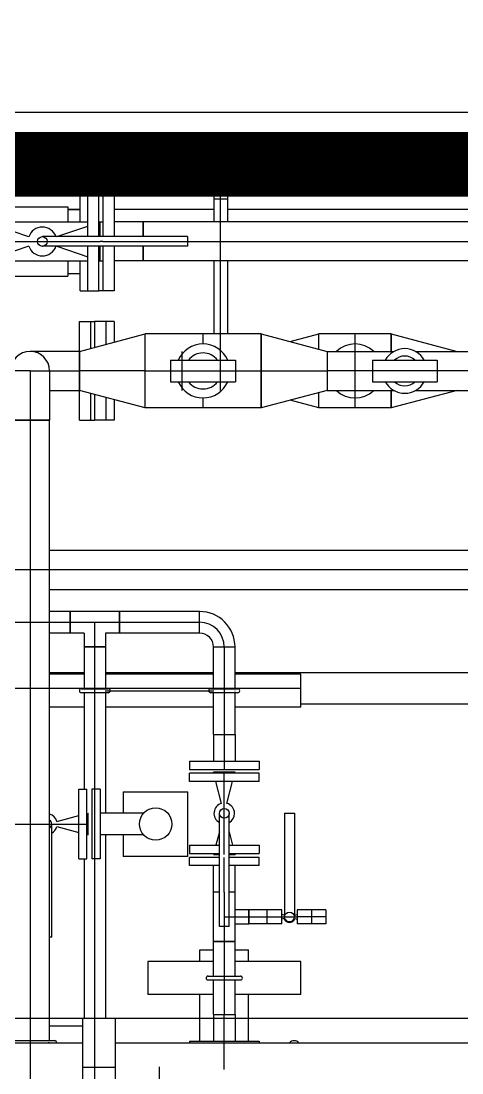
# Model space of a CAD drawing. Header units: inches. Extents: x 517790 to 538444, y 301815 to 302461.
# Drawn here: x 517890.623 to 517891.266, y 302347.446 to 302348.98 of the extents above; entities that cross this region are included whole.
import ezdxf

# ---------------------------------------------------------------- set-up
doc = ezdxf.new("R2010")
doc.units = ezdxf.units.IN
doc.header["$MEASUREMENT"] = 0
doc.linetypes.add('BLAST PROOF PARTITION-EMBED 1_DWG$0$DIVIDE2', pattern=[0.625, 0.25, -0.125, 0, -0.125, 0, -0.125])
doc.layers.add('Layout', color=6, linetype='Continuous', lineweight=15)
for name, color, linetype in [('电气-接地设计-接地线', 3, '接地线'), ('硅胶总平面底图 工艺装置区', 253, 'Continuous'), ('硅胶总平面底图0804', 253, 'Continuous')]:
    doc.layers.add(name, color=color, linetype=linetype)
doc.styles.add('EESLTYPE', font='TXT.shx')
doc.linetypes.add('接地线', pattern='A,500,["/",EESLTYPE,S=200,R=0,X=0,Y=-100],-200,60,-200', length=960)

msp = doc.modelspace()

# ---------------------------------------------------------------- linework, layer by layer
at = {"layer": 'Layout', "color": 9, "lineweight": -3}
msp.add_arc((517888.1581, 302345.937), 10.9625, 0, 86.22389, dxfattribs=at)
at = {"layer": '电气-接地设计-接地线', "color": 1, "linetype": '接地线', "ltscale": 0.005, "const_width": 0.0944}
msp.add_lwpolyline([(517880.4229, 302348.7714), (517892.3704, 302348.7714)], dxfattribs=at)
at = {"layer": '硅胶总平面底图 工艺装置区', "linetype": 'BLAST PROOF PARTITION-EMBED 1_DWG$0$DIVIDE2', "lineweight": -3, "ltscale": 400}
msp.add_line((517875.7208, 302348.8476), (517896.8661, 302348.8476), dxfattribs=at)
at = {"layer": '硅胶总平面底图 工艺装置区', "color": 253, "linetype": 'Continuous', "lineweight": -3}
for p, q in [((517889.1255, 302348.8476), (517891.2814, 302348.8476)), ((517890.9038, 302348.807), (517890.9138, 302348.807)), ((517890.9038, 302348.807), (517890.9038, 302348.765)), ((517890.9138, 302348.807), (517890.9138, 302348.7868)), ((517890.9138, 302348.807), (517890.9239, 302348.807)), ((517890.9239, 302348.807), (517890.9239, 302348.765)), ((517890.9138, 302348.7868), (517890.9038, 302348.7868)), ((517890.9138, 302348.7868), (517890.9138, 302348.765)), ((517890.9239, 302348.7868), (517890.9138, 302348.7868)), ((517890.9038, 302348.765), (517890.9138, 302348.765)), ((517890.9114, 302348.7618), (517890.9104, 302348.765)), ((517890.9138, 302348.765), (517890.9138, 302348.7651)), ((517890.9138, 302348.765), (517890.9138, 302348.765)), ((517890.9138, 302348.765), (517890.9239, 302348.765)), ((517890.9138, 302348.7428), (517890.9138, 302348.765)), ((517890.9163, 302348.7618), (517890.9173, 302348.765)), ((517890.7628, 302348.7539), (517890.7628, 302348.761)), ((517890.7628, 302348.761), (517890.9138, 302348.761)), ((517890.7628, 302348.7468), (517890.7628, 302348.7539)), ((517890.7628, 302348.7468), (517890.9138, 302348.7468)), ((517890.9114, 302348.746), (517890.9104, 302348.7428)), ((517890.9163, 302348.746), (517890.9173, 302348.7428)), ((517890.7091, 302348.6873), (517890.7091, 302348.7308)), ((517890.7091, 302348.7308), (517890.7199, 302348.7308)), ((517890.7199, 302348.6659), (517890.7199, 302348.7308)), ((517890.7199, 302348.7308), (517890.7364, 302348.7308)), ((517890.7364, 302348.6659), (517890.7364, 302348.7308)), ((517890.7421, 302348.7308), (517890.7364, 302348.7308)), ((517890.7421, 302348.7308), (517890.7421, 302348.6659)), ((517890.7586, 302348.7308), (517890.7421, 302348.7308)), ((517890.7586, 302348.7308), (517890.7586, 302348.6659)), ((517890.9239, 302348.7428), (517890.9038, 302348.7428)), ((517890.9038, 302348.7428), (517890.9038, 302348.6873)), ((517890.9138, 302348.7211), (517890.9138, 302348.7428)), ((517890.9239, 302348.7428), (517890.9239, 302348.6873)), ((517890.9038, 302348.7211), (517890.9239, 302348.7211)), ((517890.9138, 302348.6873), (517890.9138, 302348.7211)), ((517890.588, 302348.7093), (517890.6908, 302348.7093)), ((517890.6908, 302348.7093), (517890.6908, 302348.6873)), ((517890.6908, 302348.706), (517890.7091, 302348.706)), ((517890.6908, 302348.7056), (517890.7091, 302348.7056)), ((517890.7586, 302348.706), (517890.9038, 302348.706)), ((517890.9239, 302348.706), (517891.2814, 302348.706)), ((517890.588, 302348.6873), (517890.7199, 302348.6873)), ((517890.7364, 302348.6873), (517890.7421, 302348.6873)), ((517890.7364, 302348.6868), (517890.7379, 302348.6873)), ((517890.7379, 302348.6659), (517890.7379, 302348.6873)), ((517890.8006, 302348.6873), (517890.7586, 302348.6873)), ((517890.8006, 302348.6873), (517890.8006, 302348.6659)), ((517890.8006, 302348.6659), (517890.8006, 302348.6873)), ((517891.2814, 302348.6873), (517890.8006, 302348.6873)), ((517890.9138, 302348.6304), (517890.9138, 302348.6873)), ((517890.6341, 302348.6656), (517890.588, 302348.6812)), ((517890.6748, 302348.6659), (517890.7199, 302348.6812)), ((517890.57, 302348.6588), (517890.7379, 302348.6588)), ((517890.8653, 302348.6659), (517890.6539, 302348.6659)), ((517890.7421, 302348.6588), (517890.7379, 302348.6588)), ((517890.7421, 302348.6588), (517890.8006, 302348.6588)), ((517890.8006, 302348.6588), (517890.8653, 302348.6588)), ((517890.8653, 302348.6659), (517890.8653, 302348.6588)), ((517890.8653, 302348.6588), (517891.2814, 302348.6588)), ((517890.8653, 302348.6588), (517890.8653, 302348.6518)), ((517890.6341, 302348.6521), (517890.588, 302348.6365)), ((517890.8653, 302348.6518), (517890.6539, 302348.6518)), ((517890.6748, 302348.6518), (517890.7199, 302348.6365)), ((517890.7199, 302348.5869), (517890.7199, 302348.6518)), ((517890.7364, 302348.5869), (517890.7364, 302348.6518)), ((517890.7379, 302348.6304), (517890.7379, 302348.6518)), ((517890.7421, 302348.6518), (517890.7421, 302348.5869)), ((517890.7586, 302348.6518), (517890.7586, 302348.5869)), ((517890.8006, 302348.6518), (517890.8006, 302348.6304)), ((517890.8006, 302348.6304), (517890.8006, 302348.6518)), ((517890.588, 302348.6304), (517890.7199, 302348.6304)), ((517890.6908, 302348.6304), (517890.6908, 302348.6083)), ((517890.7091, 302348.5869), (517890.7091, 302348.6304)), ((517890.7364, 302348.6309), (517890.7379, 302348.6304)), ((517890.7364, 302348.6304), (517890.7421, 302348.6304)), ((517890.8006, 302348.6304), (517890.7586, 302348.6304)), ((517891.2814, 302348.6304), (517890.8006, 302348.6304)), ((517890.9038, 302348.6304), (517890.9038, 302348.524)), ((517890.9138, 302348.524), (517890.9138, 302348.6304)), ((517890.9239, 302348.6304), (517890.9239, 302348.524)), ((517890.588, 302348.6083), (517890.6908, 302348.6083)), ((517890.6908, 302348.6121), (517890.7091, 302348.6121)), ((517890.7091, 302348.5869), (517890.7199, 302348.5869)), ((517890.7199, 302348.5869), (517890.7364, 302348.5869)), ((517890.7421, 302348.5869), (517890.7364, 302348.5869)), ((517890.7586, 302348.5869), (517890.7421, 302348.5869)), ((517890.7079, 302348.4985), (517890.7079, 302348.542)), ((517890.7079, 302348.542), (517890.7244, 302348.542)), ((517890.7244, 302348.5029), (517890.7244, 302348.542)), ((517890.7244, 302348.542), (517890.7301, 302348.542)), ((517890.7301, 302348.542), (517890.7301, 302348.5044)), ((517890.7466, 302348.542), (517890.7301, 302348.542)), ((517890.7586, 302348.542), (517890.7466, 302348.542)), ((517890.7466, 302348.542), (517890.7466, 302348.5088)), ((517890.7586, 302348.542), (517890.7586, 302348.512)), ((517890.7078, 302348.4985), (517890.8038, 302348.524)), ((517890.8038, 302348.4161), (517890.8038, 302348.524)), ((517890.8881, 302348.524), (517890.8038, 302348.524)), ((517890.8038, 302348.47), (517890.8038, 302348.524)), ((517890.8881, 302348.5094), (517890.8881, 302348.524)), ((517890.8881, 302348.5094), (517890.8881, 302348.524)), ((517890.9731, 302348.524), (517890.8881, 302348.524)), ((517890.9138, 302348.506), (517890.9138, 302348.524)), ((517890.9731, 302348.4161), (517890.9731, 302348.524)), ((517890.9731, 302348.524), (517890.9731, 302348.47)), ((517890.9731, 302348.524), (517891.069, 302348.4985)), ((517891.015, 302348.5129), (517891.057, 302348.524)), ((517891.057, 302348.5017), (517891.057, 302348.524)), ((517891.057, 302348.5017), (517891.057, 302348.524)), ((517891.1098, 302348.524), (517891.057, 302348.524)), ((517891.1098, 302348.4161), (517891.1098, 302348.524)), ((517891.1626, 302348.524), (517891.1098, 302348.524)), ((517891.1626, 302348.4985), (517891.1626, 302348.524)), ((517891.1626, 302348.524), (517891.1626, 302348.4985)), ((517891.1626, 302348.524), (517891.2586, 302348.4985)), ((517890.9138, 302348.506), (517890.9138, 302348.506)), ((517890.9138, 302348.506), (517890.9138, 302348.506)), ((517890.9138, 302348.47), (517890.9138, 302348.506)), ((517890.7078, 302348.4985), (517890.6359, 302348.4985)), ((517890.7078, 302348.47), (517890.7078, 302348.4985)), ((517890.7078, 302348.4985), (517890.7078, 302348.47)), ((517890.8409, 302348.4858), (517890.8881, 302348.4858)), ((517890.8409, 302348.4858), (517890.8409, 302348.4543)), ((517890.8572, 302348.4985), (517890.8572, 302348.4416)), ((517890.8881, 302348.4858), (517890.9353, 302348.4858)), ((517890.9138, 302348.4416), (517890.9138, 302348.4985)), ((517890.9353, 302348.4858), (517890.9353, 302348.4543)), ((517891.069, 302348.4985), (517891.069, 302348.47)), ((517891.069, 302348.4985), (517891.069, 302348.4416)), ((517891.069, 302348.4985), (517891.1665, 302348.4985)), ((517891.1351, 302348.4858), (517891.1823, 302348.4858)), ((517891.1351, 302348.4858), (517891.1351, 302348.4543)), ((517891.1823, 302348.4858), (517891.2295, 302348.4858)), ((517891.198, 302348.4985), (517891.2961, 302348.4985)), ((517891.2295, 302348.4858), (517891.2295, 302348.4543)), ((517890.6359, 302348.47), (517890.6074, 302348.47)), ((517890.6359, 302348.47), (517890.6359, 302348.3981)), ((517890.6359, 302348.47), (517890.6644, 302348.47)), ((517890.6644, 302348.47), (517890.6644, 302348.3981)), ((517890.6644, 302348.47), (517890.7078, 302348.47)), ((517890.8038, 302348.47), (517890.7078, 302348.47)), ((517890.7078, 302348.4416), (517890.7078, 302348.47)), ((517890.7078, 302348.47), (517890.7078, 302348.47)), ((517890.7078, 302348.47), (517890.7078, 302348.47)), ((517890.7078, 302348.47), (517890.7078, 302348.4416)), ((517890.8038, 302348.47), (517890.8409, 302348.47)), ((517890.8038, 302348.4161), (517890.8038, 302348.47)), ((517890.8409, 302348.47), (517890.8881, 302348.47)), ((517890.8881, 302348.47), (517890.9353, 302348.47)), ((517890.8881, 302348.47), (517890.8881, 302348.47)), ((517890.8881, 302348.47), (517890.8881, 302348.47)), ((517890.9353, 302348.47), (517890.9731, 302348.47)), ((517890.9731, 302348.47), (517891.069, 302348.47)), ((517890.9731, 302348.47), (517890.9731, 302348.4161)), ((517891.069, 302348.47), (517891.069, 302348.4416)), ((517891.1351, 302348.47), (517891.069, 302348.47)), ((517891.1823, 302348.47), (517891.1351, 302348.47)), ((517891.2295, 302348.47), (517891.1823, 302348.47)), ((517891.1823, 302348.47), (517891.1823, 302348.47)), ((517891.1823, 302348.47), (517891.1823, 302348.47)), ((517891.2961, 302348.47), (517891.2295, 302348.47)), ((517890.8409, 302348.4543), (517890.8881, 302348.4543)), ((517890.8881, 302348.4543), (517890.9353, 302348.4543)), ((517891.1351, 302348.4543), (517891.1823, 302348.4543)), ((517891.1823, 302348.4543), (517891.2295, 302348.4543)), ((517890.6644, 302348.4416), (517890.7078, 302348.4416)), ((517890.8038, 302348.4161), (517890.7078, 302348.4416)), ((517890.7079, 302348.3981), (517890.7079, 302348.4416)), ((517891.069, 302348.4416), (517890.9731, 302348.4161)), ((517891.069, 302348.4416), (517891.1665, 302348.4416)), ((517891.1626, 302348.4161), (517891.1626, 302348.4416)), ((517891.1626, 302348.4416), (517891.1626, 302348.4161)), ((517891.2586, 302348.4416), (517891.1626, 302348.4161)), ((517891.198, 302348.4416), (517891.2961, 302348.4416)), ((517890.7244, 302348.3981), (517890.7244, 302348.4372)), ((517890.7301, 302348.4357), (517890.7301, 302348.3981)), ((517890.7466, 302348.4313), (517890.7466, 302348.3981)), ((517890.7586, 302348.4281), (517890.7586, 302348.3981)), ((517890.8881, 302348.4161), (517890.8881, 302348.4307)), ((517890.8881, 302348.4161), (517890.8881, 302348.4307)), ((517891.057, 302348.4161), (517891.015, 302348.4272)), ((517891.057, 302348.4161), (517891.057, 302348.4384)), ((517891.057, 302348.4161), (517891.057, 302348.4384)), ((517890.8881, 302348.4161), (517890.8038, 302348.4161)), ((517890.9731, 302348.4161), (517890.8881, 302348.4161)), ((517891.1098, 302348.4161), (517891.057, 302348.4161)), ((517891.1626, 302348.4161), (517891.1098, 302348.4161)), ((517890.6644, 302348.3981), (517890.6074, 302348.3981)), ((517890.6074, 302348.3981), (517890.6644, 302348.3981)), ((517890.6359, 302348.3981), (517890.6359, 302348.3981)), ((517890.6359, 302348.3981), (517890.6359, 302348.3981)), ((517890.6359, 302348.3981), (517890.6359, 302347.4935)), ((517890.6644, 302347.4935), (517890.6644, 302348.3981)), ((517890.7079, 302348.3981), (517890.7244, 302348.3981)), ((517890.7244, 302348.3981), (517890.7301, 302348.3981)), ((517890.7466, 302348.3981), (517890.7301, 302348.3981)), ((517890.7586, 302348.3981), (517890.7466, 302348.3981)), ((517890.6644, 302348.2084), (517891.5851, 302348.2084)), ((517890.6644, 302348.1799), (517890.6074, 302348.1799)), ((517891.5851, 302348.1799), (517890.6644, 302348.1799)), ((517890.6644, 302348.1514), (517891.5851, 302348.1514)), ((517890.6943, 302348.1191), (517890.6644, 302348.1191)), ((517890.6943, 302348.1034), (517890.6943, 302348.1191)), ((517890.6944, 302348.1191), (517890.6944, 302348.0876)), ((517890.7663, 302348.1191), (517890.6944, 302348.1191)), ((517890.7663, 302348.1191), (517890.7663, 302348.0876)), ((517890.7663, 302348.0876), (517890.7663, 302348.1191)), ((517890.8831, 302348.1191), (517890.7663, 302348.1191)), ((517890.8831, 302348.0876), (517890.8831, 302348.1191)), ((517890.8831, 302348.0876), (517890.8831, 302348.1191)), ((517890.6074, 302348.1034), (517890.6644, 302348.1034)), ((517890.6644, 302348.1034), (517890.6943, 302348.1034)), ((517890.6943, 302348.1034), (517890.6944, 302348.1034)), ((517890.6943, 302348.0876), (517890.6943, 302348.1034)), ((517890.6944, 302348.1034), (517890.7663, 302348.1034)), ((517890.7303, 302348.0674), (517890.7303, 302348.1034)), ((517890.7663, 302348.1034), (517890.7663, 302348.1034)), ((517890.7663, 302348.1034), (517890.7663, 302348.1034)), ((517890.7663, 302348.1034), (517890.8831, 302348.1034)), ((517890.8831, 302348.1034), (517890.8832, 302348.1034)), ((517890.8832, 302348.1034), (517890.8832, 302348.1034)), ((517890.6943, 302348.0876), (517890.6644, 302348.0876)), ((517890.7146, 302348.0876), (517890.6944, 302348.0876)), ((517890.7146, 302348.0876), (517890.7146, 302348.0674)), ((517890.7663, 302348.0876), (517890.7461, 302348.0876)), ((517890.7461, 302348.0876), (517890.7461, 302348.0674)), ((517890.8831, 302348.0876), (517890.7663, 302348.0876)), ((517890.7146, 302348.0674), (517890.7303, 302348.0674)), ((517890.7461, 302348.0674), (517890.7146, 302348.0674)), ((517890.7146, 302348.0674), (517890.7146, 302348.0066)), ((517890.7303, 302348.0674), (517890.7303, 302348.0674)), ((517890.7303, 302348.0674), (517890.7461, 302348.0674)), ((517890.7303, 302348.0066), (517890.7303, 302348.0674)), ((517890.7461, 302348.0674), (517890.7461, 302348.0066)), ((517890.9033, 302348.0674), (517890.9349, 302348.0674)), ((517890.9033, 302348.0674), (517890.9349, 302348.0674)), ((517890.9033, 302348.0066), (517890.9033, 302348.0674)), ((517890.9191, 302348.0674), (517890.9191, 302348.0674)), ((517890.9191, 302348.0674), (517890.9191, 302348.0674)), ((517890.9191, 302348.0674), (517890.9191, 302348.0066)), ((517890.9349, 302348.0066), (517890.9349, 302348.0674)), ((517890.6644, 302348.03), (517890.7146, 302348.03)), ((517890.7146, 302348.0276), (517890.6644, 302348.0276)), ((517890.7461, 302348.03), (517890.9033, 302348.03)), ((517890.9033, 302348.0276), (517890.7461, 302348.0276)), ((517890.9349, 302348.03), (517891.8472, 302348.03)), ((517891.0308, 302348.0276), (517890.9349, 302348.0276)), ((517891.0308, 302347.9796), (517891.0308, 302348.0276)), ((517890.6074, 302348.0074), (517891.0308, 302348.0074)), ((517890.7108, 302348.0066), (517890.7498, 302348.0066)), ((517890.7498, 302348.0006), (517890.7108, 302348.0006)), ((517890.7146, 302348.0036), (517890.715, 302348.0036)), ((517890.7146, 302348.0036), (517890.715, 302348.0036)), ((517890.7146, 302348.0006), (517890.7146, 302347.8602)), ((517890.7303, 302348.0006), (517890.7303, 302348.0066)), ((517890.7303, 302347.8602), (517890.7303, 302348.0006)), ((517890.7456, 302348.0036), (517890.7461, 302348.0036)), ((517890.7456, 302348.0036), (517890.9038, 302348.0036)), ((517890.7461, 302348.0006), (517890.7461, 302347.825)), ((517890.8996, 302348.0066), (517890.9386, 302348.0066)), ((517890.9386, 302348.0006), (517890.8996, 302348.0006)), ((517890.9033, 302348.0036), (517890.9038, 302348.0036)), ((517890.9033, 302347.9397), (517890.9033, 302348.0006)), ((517890.9191, 302348.0066), (517890.9191, 302348.0006)), ((517890.9191, 302348.0006), (517890.9191, 302347.9397)), ((517890.9344, 302348.0036), (517890.9349, 302348.0036)), ((517890.9344, 302348.0036), (517890.9349, 302348.0036)), ((517890.9349, 302347.9397), (517890.9349, 302348.0006)), ((517890.7146, 302347.9796), (517890.6644, 302347.9796)), ((517890.9033, 302347.9796), (517890.7461, 302347.9796)), ((517891.0308, 302347.9796), (517890.9349, 302347.9796)), ((517891.0308, 302347.9847), (517891.7513, 302347.9847)), ((517890.9033, 302347.9397), (517890.9191, 302347.9397)), ((517890.9033, 302347.9397), (517890.9033, 302347.901)), ((517890.9033, 302347.9397), (517890.9349, 302347.9397)), ((517890.9191, 302347.9397), (517890.9191, 302347.8889)), ((517890.9191, 302347.9397), (517890.9349, 302347.9397)), ((517890.9349, 302347.9397), (517890.9349, 302347.901)), ((517890.8682, 302347.901), (517890.9191, 302347.901)), ((517890.8682, 302347.901), (517890.8682, 302347.8889)), ((517890.8682, 302347.8889), (517890.9191, 302347.8889)), ((517890.9191, 302347.901), (517890.9701, 302347.901)), ((517890.9191, 302347.8889), (517890.9701, 302347.8889)), ((517890.9701, 302347.901), (517890.9701, 302347.8889)), ((517890.9191, 302347.8833), (517890.8682, 302347.8833)), ((517890.8682, 302347.8712), (517890.8682, 302347.8833)), ((517890.9349, 302347.8847), (517890.9033, 302347.8847)), ((517890.9037, 302347.8833), (517890.9033, 302347.8847)), ((517890.9191, 302347.7648), (517890.9191, 302347.8847)), ((517890.9701, 302347.8833), (517890.9191, 302347.8833)), ((517890.9345, 302347.8833), (517890.9349, 302347.8847)), ((517890.9701, 302347.8712), (517890.9701, 302347.8833)), ((517890.7069, 302347.8092), (517890.7069, 302347.8602)), ((517890.7069, 302347.8602), (517890.7189, 302347.8602)), ((517890.7189, 302347.8092), (517890.7189, 302347.8602)), ((517890.726, 302347.8602), (517890.726, 302347.8092)), ((517890.738, 302347.8602), (517890.726, 302347.8602)), ((517890.7303, 302347.7583), (517890.7303, 302347.8602)), ((517890.738, 302347.8602), (517890.738, 302347.8092)), ((517890.7718, 302347.8564), (517890.7718, 302347.825)), ((517890.7718, 302347.8564), (517890.8662, 302347.8564)), ((517890.8662, 302347.762), (517890.8662, 302347.8564)), ((517890.9191, 302347.8712), (517890.8682, 302347.8712)), ((517890.9153, 302347.8393), (517890.9069, 302347.8712)), ((517890.9701, 302347.8712), (517890.9191, 302347.8712)), ((517890.9229, 302347.8393), (517890.9313, 302347.8712)), ((517890.6749, 302347.8131), (517890.7069, 302347.8215)), ((517890.7189, 302347.8246), (517890.7204, 302347.825)), ((517890.7204, 302347.8092), (517890.7204, 302347.825)), ((517890.8014, 302347.825), (517890.738, 302347.825)), ((517890.912, 302347.6599), (517890.912, 302347.8248)), ((517890.9262, 302347.6599), (517890.9262, 302347.8248)), ((517891.0071, 302347.8249), (517891.0142, 302347.8249)), ((517891.0071, 302347.8249), (517891.0071, 302347.6738)), ((517891.0142, 302347.8249), (517891.0213, 302347.8249)), ((517891.0213, 302347.8249), (517891.0213, 302347.6738)), ((517890.6074, 302347.8092), (517890.6644, 302347.8092)), ((517890.6644, 302347.8092), (517890.7204, 302347.8092)), ((517890.6675, 302347.6444), (517890.6675, 302347.8092)), ((517890.6749, 302347.8054), (517890.7069, 302347.797)), ((517890.7069, 302347.7583), (517890.7069, 302347.8092)), ((517890.7189, 302347.7583), (517890.7189, 302347.8092)), ((517890.7204, 302347.7935), (517890.7204, 302347.8092)), ((517890.726, 302347.8092), (517890.726, 302347.7583)), ((517890.738, 302347.8092), (517890.738, 302347.7583)), ((517890.912, 302347.7979), (517890.9069, 302347.7783)), ((517890.9262, 302347.7979), (517890.9313, 302347.7783)), ((517890.7189, 302347.7939), (517890.7204, 302347.7935)), ((517890.8014, 302347.7935), (517890.738, 302347.7935)), ((517890.7461, 302347.7935), (517890.7461, 302347.526)), ((517890.7718, 302347.7935), (517890.7718, 302347.762)), ((517890.8682, 302347.7783), (517890.912, 302347.7783)), ((517890.8682, 302347.7783), (517890.8682, 302347.7663)), ((517890.8682, 302347.7663), (517890.912, 302347.7663)), ((517890.9037, 302347.7663), (517890.9033, 302347.7648)), ((517890.9033, 302347.7648), (517890.912, 302347.7648)), ((517890.9262, 302347.7783), (517890.9701, 302347.7783)), ((517890.9262, 302347.7663), (517890.9701, 302347.7663)), ((517890.9262, 302347.7648), (517890.9349, 302347.7648)), ((517890.9345, 302347.7663), (517890.9349, 302347.7648)), ((517890.9701, 302347.7783), (517890.9701, 302347.7663)), ((517890.7069, 302347.7583), (517890.7189, 302347.7583)), ((517890.7146, 302347.7583), (517890.7146, 302347.526)), ((517890.738, 302347.7583), (517890.726, 302347.7583)), ((517890.7303, 302347.526), (517890.7303, 302347.7583)), ((517890.8662, 302347.762), (517890.7718, 302347.762)), ((517890.912, 302347.7606), (517890.8682, 302347.7606)), ((517890.8682, 302347.7486), (517890.8682, 302347.7606)), ((517890.9191, 302347.7098), (517890.9191, 302347.7606)), ((517890.9701, 302347.7606), (517890.9262, 302347.7606)), ((517890.9701, 302347.7486), (517890.9701, 302347.7606)), ((517890.912, 302347.7486), (517890.8682, 302347.7486)), ((517890.9033, 302347.7098), (517890.9033, 302347.7486)), ((517890.9701, 302347.7486), (517890.9262, 302347.7486)), ((517890.9349, 302347.7098), (517890.9349, 302347.7486)), ((517890.912, 302347.7098), (517890.9033, 302347.7098)), ((517890.912, 302347.7098), (517890.9033, 302347.7098)), ((517890.9033, 302347.6379), (517890.9033, 302347.7098)), ((517890.9191, 302347.7098), (517890.9191, 302347.6599)), ((517890.9191, 302347.7098), (517890.9191, 302347.7098)), ((517890.9349, 302347.7098), (517890.9262, 302347.7098)), ((517890.9349, 302347.7098), (517890.9262, 302347.7098)), ((517890.9349, 302347.6379), (517890.9349, 302347.7098)), ((517890.9191, 302347.6738), (517890.9349, 302347.6738)), ((517890.9551, 302347.6839), (517890.9349, 302347.6839)), ((517890.9349, 302347.6738), (517890.9551, 302347.6738)), ((517890.9551, 302347.6839), (517890.9551, 302347.6738)), ((517890.9551, 302347.6638), (517890.9551, 302347.6839)), ((517891.003, 302347.6839), (517890.9551, 302347.6839)), ((517890.9551, 302347.6738), (517890.9551, 302347.6738)), ((517890.9551, 302347.6738), (517890.9551, 302347.6738)), ((517890.9551, 302347.6738), (517890.9551, 302347.6638)), ((517890.9551, 302347.6738), (517890.9813, 302347.6738)), ((517890.9813, 302347.6839), (517890.9813, 302347.6638)), ((517890.9813, 302347.6738), (517891.003, 302347.6738)), ((517891.003, 302347.6638), (517891.003, 302347.6839)), ((517891.0063, 302347.6762), (517891.003, 302347.6772)), ((517891.003, 302347.6738), (517891.0253, 302347.6738)), ((517891.022, 302347.6762), (517891.0253, 302347.6772)), ((517891.0253, 302347.6839), (517891.0253, 302347.6738)), ((517891.0673, 302347.6839), (517891.0253, 302347.6839)), ((517891.047, 302347.6738), (517891.0253, 302347.6738)), ((517891.0253, 302347.6738), (517891.0253, 302347.6738)), ((517891.0253, 302347.6738), (517891.0253, 302347.6738)), ((517891.0253, 302347.6738), (517891.0253, 302347.6638)), ((517891.047, 302347.6738), (517891.047, 302347.6839)), ((517891.047, 302347.6638), (517891.047, 302347.6738)), ((517891.0673, 302347.6738), (517891.047, 302347.6738)), ((517891.0673, 302347.6839), (517891.0673, 302347.6738)), ((517891.0673, 302347.6738), (517891.0673, 302347.6638)), ((517890.9191, 302347.6599), (517890.912, 302347.6599)), ((517890.9191, 302347.6599), (517890.9191, 302347.6379)), ((517890.9262, 302347.6599), (517890.9191, 302347.6599)), ((517890.9349, 302347.6638), (517890.9551, 302347.6638)), ((517891.003, 302347.6638), (517890.9551, 302347.6638)), ((517891.0063, 302347.6714), (517891.003, 302347.6704)), ((517891.022, 302347.6714), (517891.0253, 302347.6704)), ((517891.0673, 302347.6638), (517891.0253, 302347.6638)), ((517890.6675, 302347.6444), (517890.6644, 302347.6444)), ((517890.9349, 302347.6379), (517890.9033, 302347.6379)), ((517890.9033, 302347.6379), (517890.9349, 302347.6379)), ((517890.9033, 302347.5874), (517890.9033, 302347.6379)), ((517890.9191, 302347.6379), (517890.9191, 302347.6379)), ((517890.9191, 302347.6379), (517890.9191, 302347.6379)), ((517890.9191, 302347.6379), (517890.9191, 302347.5874)), ((517890.9349, 302347.5874), (517890.9349, 302347.6379)), ((517890.8837, 302347.6085), (517890.8837, 302347.6255)), ((517890.8837, 302347.6255), (517890.9033, 302347.6255)), ((517890.9349, 302347.6255), (517890.9545, 302347.6255)), ((517890.9545, 302347.6085), (517890.9545, 302347.6255)), ((517890.9033, 302347.6085), (517890.8074, 302347.6085)), ((517890.8074, 302347.6085), (517890.8074, 302347.5606)), ((517891.0308, 302347.6085), (517890.9349, 302347.6085)), ((517891.0308, 302347.5606), (517891.0308, 302347.6085)), ((517890.8955, 302347.5874), (517890.9427, 302347.5874)), ((517890.9427, 302347.5817), (517890.8955, 302347.5817)), ((517890.9033, 302347.5312), (517890.9033, 302347.5817)), ((517890.9191, 302347.5874), (517890.9191, 302347.5817)), ((517890.9191, 302347.5817), (517890.9191, 302347.5312)), ((517890.9349, 302347.5312), (517890.9349, 302347.5817)), ((517890.9033, 302347.5606), (517890.8074, 302347.5606)), ((517890.8837, 302347.4925), (517890.8837, 302347.5606)), ((517891.0308, 302347.5606), (517890.9349, 302347.5606)), ((517890.9545, 302347.4925), (517890.9545, 302347.5606)), ((517890.6074, 302347.526), (517890.6644, 302347.526)), ((517890.6644, 302347.526), (517890.7129, 302347.526)), ((517890.7129, 302347.4002), (517890.7129, 302347.526)), ((517890.7129, 302347.526), (517890.7601, 302347.526)), ((517890.7303, 302347.2428), (517890.7303, 302347.526)), ((517890.7601, 302347.526), (517890.7601, 302347.4002)), ((517890.7601, 302347.526), (517890.9033, 302347.526)), ((517890.8837, 302347.526), (517890.9545, 302347.526)), ((517890.9033, 302347.5312), (517890.9349, 302347.5312)), ((517890.9033, 302347.5312), (517890.9191, 302347.5312)), ((517890.9033, 302347.5312), (517890.9033, 302347.4925)), ((517890.9191, 302347.4901), (517890.9191, 302347.5312)), ((517890.9191, 302347.5312), (517890.9349, 302347.5312)), ((517890.9349, 302347.5312), (517890.9349, 302347.4925)), ((517890.9349, 302347.526), (517891.6917, 302347.526)), ((517890.7129, 302347.5146), (517890.6644, 302347.5146)), ((517890.7603, 302347.5146), (517890.7601, 302347.5146)), ((517890.7603, 302347.4901), (517890.7603, 302347.5146)), ((517889.3441, 302347.4901), (517890.7129, 302347.4901)), ((517890.6, 302347.4935), (517890.6718, 302347.4935)), ((517890.6359, 302347.4935), (517890.6359, 302347.362)), ((517890.6621, 302347.4906), (517890.6644, 302347.4906)), ((517890.6621, 302347.4906), (517890.6644, 302347.4906)), ((517890.7601, 302347.4901), (517891.6917, 302347.4901)), ((517890.8682, 302347.4925), (517890.9191, 302347.4925)), ((517890.8682, 302347.4925), (517890.8682, 302347.4901)), ((517890.9191, 302347.4925), (517890.9701, 302347.4925)), ((517890.9191, 302347.4804), (517890.9191, 302347.4901)), ((517890.9701, 302347.4925), (517890.9701, 302347.4901)), ((517890.9191, 302347.4511), (517890.9191, 302347.4804)), ((517890.7129, 302347.4547), (517890.7601, 302347.4547)), ((517890.8247, 302347.4193), (517890.8247, 302347.455))]:
    msp.add_line(p, q, dxfattribs=at)
for centre, radius in [((517890.9138, 302348.7539), 0.00708), ((517890.6539, 302348.6588), 0.00708), ((517890.819, 302347.8092), 0.0236), ((517890.9191, 302347.8248), 0.00708), ((517891.0142, 302347.6738), 0.00708)]:
    msp.add_circle(centre, radius, dxfattribs=at)
for centre, radius, start, end in [((517890.9138, 302348.7539), 0.00821, 107.0439, 120.4447), ((517890.9138, 302348.7539), 0.00821, 0, 72.9561), ((517890.9138, 302348.7539), 0.00821, 239.5553, 252.9561), ((517890.9138, 302348.7539), 0.00821, 287.0439, 0), ((517890.6539, 302348.6588), 0.021, 19.7221, 161.2587), ((517890.6539, 302348.6588), 0.021, 198.7413, 340.2779), ((517890.8881, 302348.47), 0.0394, 23.5216, 156.4784), ((517891.1098, 302348.47), 0.0394, 46.3013, 133.6987), ((517891.1823, 302348.47), 0.0325, 28.8738, 151.1262), ((517890.6359, 302348.47), 0.0285, 0, 180), ((517890.6359, 302348.47), 0.0285, 0, 180), ((517890.8881, 302348.47), 0.0263, 36.7726, 143.2274), ((517891.1823, 302348.47), 0.0217, 46.4125, 133.5875), ((517890.8881, 302348.47), 0.0394, 203.5216, 336.4784), ((517890.8881, 302348.47), 0.0263, 216.7726, 323.2274), ((517891.1823, 302348.47), 0.0325, 208.8738, 331.1262), ((517891.1823, 302348.47), 0.0217, 226.4125, 313.5875), ((517891.1098, 302348.47), 0.0394, 226.3013, 313.6987), ((517890.8831, 302348.0674), 0.0517, 0, 90), ((517890.8831, 302348.0674), 0.036, 0, 90), ((517890.8831, 302348.0674), 0.0202, 0, 90), ((517890.8247, 302348.0276), 0.000944, 0, 180), ((517890.7108, 302348.0036), 0.003, 90, 270), ((517890.7498, 302348.0036), 0.003, 270, 90), ((517890.8996, 302348.0036), 0.003, 90, 270), ((517890.9386, 302348.0036), 0.003, 270, 90), ((517890.9191, 302347.8248), 0.015, 104.7351, 241.8071), ((517890.9191, 302347.8248), 0.015, 0, 75.2649), ((517890.6604, 302347.8092), 0.015, 14.7351, 74.612), ((517890.6604, 302347.8092), 0.00708, 304.1711, 55.8289), ((517890.9191, 302347.8248), 0.015, 298.1929, 0), ((517890.6604, 302347.8092), 0.015, 298.1929, 345.2649), ((517891.0142, 302347.6738), 0.00821, 149.5553, 162.9561), ((517891.0142, 302347.6738), 0.00821, 17.0439, 30.4447), ((517891.0142, 302347.6738), 0.00821, 197.0439, 342.9561), ((517890.8955, 302347.5846), 0.00283, 90, 270), ((517890.9427, 302347.5846), 0.00283, 270, 90), ((517890.6718, 302347.4906), 0.00283, 348.463, 90), ((517891.021, 302347.4837), 0.00944, 42.4386, 137.5614)]:
    msp.add_arc(centre, radius, start, end, dxfattribs=at)
at = {"layer": '硅胶总平面底图0804', "color": 253, "linetype": 'Continuous', "lineweight": 20}
msp.add_line((517896.8661, 302348.8476), (517875.7205, 302348.8476), dxfattribs=at)

doc.saveas('drawing.dxf')
